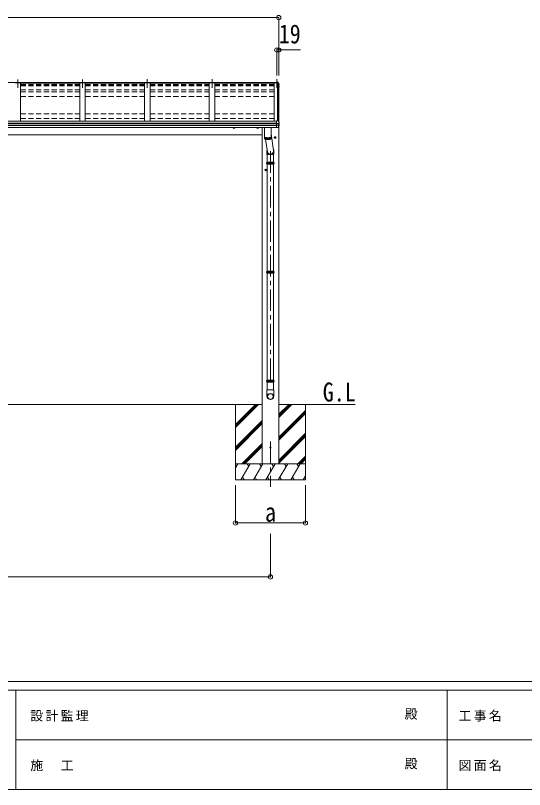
# Model space of a CAD drawing. Units: millimetres at full size, sheet at 1:40; details may follow other scales. Extents: x -11243 to 11243, y -7760 to 7760.
# Drawn here: x -4601 to 119, y -7760 to -584 of the extents above; entities that cross this region are included whole.
import ezdxf
from ezdxf.enums import TextEntityAlignment as Align

# ---------------------------------------------------------------- set-up
doc = ezdxf.new("R2010")
doc.units = ezdxf.units.MM
doc.header["$LTSCALE"] = 40
doc.header["$PDMODE"] = 32
doc.header["$PDSIZE"] = 40
doc.linetypes.add('CHAIN1', pattern=[8, 5, -1, 1, -1])
doc.linetypes.add('DASHED1', pattern=[1.8, 1.2, -0.6])
for name, color, linetype, lineweight in [('0-0_0', 7, 'Continuous', 9), ('0-1_本体', 5, 'CHAIN1', 9), ('0-3_ELV2', 4, 'Continuous', 9), ('0-6_OTH_LINE', 6, 'Continuous', 9), ('0-7_SHAPE', 4, 'Continuous', 9), ('0-9_OUTLINE', 7, 'Continuous', 9), ('F-0_240', 7, 'Continuous', 9)]:
    doc.layers.add(name, color=color, linetype=linetype, lineweight=lineweight)
doc.styles.add('ＭＳ ゴシック', font='')
doc.styles.get('ＭＳ ゴシック').set_extended_font_data('MS Gothic')

msp = doc.modelspace()

# ---------------------------------------------------------------- linework, layer by layer
at = {"layer": '0-0_0'}
for p, q in [((-2314.04, -4189.17), (-8043.04, -4189.17)), ((-2562.04, -4189.17), (-2562.04, -4889.17)), ((-2562.04, -4375.15), (-2376.06, -4189.17)), ((-2562.04, -4389.29), (-2361.92, -4189.17)), ((-2562.04, -4403.43), (-2347.77, -4189.17)), ((-2562.04, -4191.3), (-2559.91, -4189.17)), ((-1452.41, -4189.17), (-2160.04, -4189.17)), ((-2160.04, -4309.8), (-2039.41, -4189.17)), ((-2160.04, -4295.66), (-2053.55, -4189.17)), ((-2160.04, -4281.51), (-2067.69, -4189.17)), ((-1912.04, -4189.17), (-1912.04, -4889.17)), ((-2160.04, -4493.64), (-1912.04, -4245.65)), ((-2160.04, -4507.79), (-1912.04, -4259.79)), ((-2160.04, -4521.93), (-1912.04, -4273.93)), ((-2562.04, -4587.28), (-2314.04, -4339.28)), ((-2562.04, -4601.42), (-2314.04, -4353.42)), ((-2562.04, -4615.56), (-2314.04, -4367.56)), ((-2160.04, -4705.78), (-1912.04, -4457.78)), ((-2160.04, -4719.92), (-1912.04, -4471.92)), ((-2160.04, -4734.06), (-1912.04, -4486.06)), ((-2501.8, -4739.17), (-2314.04, -4551.41)), ((-2487.65, -4739.17), (-2314.04, -4565.55)), ((-2473.51, -4739.17), (-2314.04, -4579.69)), ((-1981.3, -4739.17), (-1912.04, -4669.91)), ((-1967.15, -4739.17), (-1912.04, -4684.05)), ((-1953.01, -4739.17), (-1912.04, -4698.19)), ((-1912.04, -4739.17), (-2562.04, -4739.17)), ((-2562.04, -4779.26), (-2538.89, -4739.17)), ((-2553.89, -4765.15), (-2562.04, -4751.03)), ((-2510.02, -4889.17), (-2423.42, -4739.17)), ((-2438.42, -4765.15), (-2453.42, -4739.17)), ((-2394.55, -4889.17), (-2307.95, -4739.17)), ((-2322.95, -4765.15), (-2337.95, -4739.17)), ((-2279.08, -4889.17), (-2192.48, -4739.17)), ((-2207.48, -4765.15), (-2222.48, -4739.17)), ((-2163.61, -4889.17), (-2077.01, -4739.17)), ((-2092.01, -4765.15), (-2107.01, -4739.17)), ((-2048.14, -4889.17), (-1961.54, -4739.17)), ((-1991.54, -4739.17), (-1976.54, -4765.15)), ((-2495.02, -4863.19), (-2480.02, -4889.17)), ((-2379.55, -4863.19), (-2364.55, -4889.17)), ((-2264.08, -4863.19), (-2249.08, -4889.17)), ((-2148.61, -4863.19), (-2133.61, -4889.17)), ((-2033.14, -4863.19), (-2018.14, -4889.17)), ((-1932.67, -4889.17), (-1912.04, -4853.43)), ((-1917.67, -4863.19), (-1912.04, -4872.95)), ((-2562.04, -4889.17), (-1912.04, -4889.17))]:
    msp.add_line(p, q, dxfattribs=at)
at = {"layer": '0-0_0', "linetype": 'DASHED1'}
msp.add_line((-2160.04, -4739.17), (-2314.04, -4739.17), dxfattribs=at)
at = {"layer": '0-1_本体'}
for p, q in [((-4578.54, -1176.18), (-4578.54, -1255.44)), ((-3978.54, -1176.18), (-3978.54, -1255.44)), ((-3378.54, -1175.79), (-3378.54, -1255.05)), ((-2778.54, -1175.79), (-2778.54, -1255.05)), ((-2178.54, -1175.79), (-2178.54, -1255.05)), ((-2237.04, -1843.26), (-2237.04, -3987.88)), ((-2237.04, -4533.22), (-2237.04, -4954.3))]:
    msp.add_line(p, q, dxfattribs=at)
at = {"layer": '0-3_ELV2'}
for p, q in [((-4553.54, -1207.35), (-4603.54, -1207.35)), ((-4553.54, -1207.35), (-4553.54, -1563.61)), ((-4553.54, -1212.75), (-4003.54, -1212.75)), ((-3953.54, -1207.35), (-4003.54, -1207.35)), ((-4003.54, -1207.35), (-4003.54, -1563.61)), ((-3953.54, -1207.35), (-3953.54, -1563.61)), ((-3953.54, -1212.75), (-3403.54, -1212.75)), ((-3353.54, -1207.35), (-3403.54, -1207.35)), ((-3403.54, -1207.35), (-3403.54, -1563.61)), ((-3353.54, -1207.35), (-3353.54, -1563.61)), ((-3353.54, -1212.75), (-2803.54, -1212.75)), ((-2753.54, -1207.35), (-2803.54, -1207.35)), ((-2803.54, -1207.35), (-2803.54, -1563.61)), ((-2753.54, -1207.35), (-2753.54, -1563.61)), ((-2753.54, -1212.75), (-2203.54, -1212.75)), ((-2166.66, -1207.35), (-2203.54, -1207.35)), ((-2203.54, -1207.35), (-2203.54, -1563.61)), ((-2181.54, -1204.07), (-2181.54, -1201.21)), ((-2181.54, -1201.21), (-2167.38, -1201.98)), ((-2178.54, -1204.07), (-2181.54, -1204.07)), ((-2178.54, -1204.07), (-2178.54, -1207.29)), ((-2178.54, -1207.35), (-2178.54, -1204.07)), ((-2178.54, -1206.31), (-2167.71, -1206.91)), ((-2167.71, -1207.29), (-2178.54, -1207.29)), ((-2172.24, -1561.03), (-2172.24, -1207.35)), ((-2167.71, -1206.91), (-2167.34, -1204.44)), ((-2167.71, -1206.91), (-2167.71, -1207.34)), ((-2167.56, -1207.13), (-2167.34, -1205.64)), ((-2166.36, -1207.19), (-2167.56, -1207.13)), ((-2159.54, -1225.9), (-2166.66, -1207.35)), ((-2166.54, -1207.66), (-2166.54, -1555.66)), ((-2159.54, -1225.9), (-2159.54, -1570.18)), ((-2159.54, -1226.93), (-2158.97, -1226.82)), ((-2159.54, -1227.28), (-2158.97, -1227.17)), ((-2158.12, -1228.53), (-2159.54, -1228.8)), ((-2159.54, -1240.59), (-2158.4, -1240.73)), ((-2159.54, -1244.6), (-2157.71, -1244.95)), ((-2158.68, -1246.29), (-2159.54, -1246.13)), ((-2157.06, -1223.24), (-2157.06, -1227.25)), ((-2156.7, -1241.85), (-2156.7, -1241.91)), ((-2156.66, -1242.18), (-2156.66, -1246.23)), ((-8175.54, -1563.61), (-2181.54, -1563.61)), ((-2181.54, -1624.05), (-2181.54, -1560.58)), ((-2156.96, -1583.97), (-2156.96, -1577.46)), ((-8175.54, -1583.13), (-2181.54, -1583.13)), ((-8175.54, -1584.04), (-2181.54, -1584.04)), ((-8175.54, -1601.27), (-2181.54, -1601.27)), ((-8175.54, -1603.24), (-2181.54, -1603.24)), ((-8175.54, -1621.26), (-2181.54, -1621.26)), ((-2314.04, -1621.26), (-2314.04, -4739.17)), ((-2181.54, -1585.89), (-2166.74, -1585.99)), ((-2181.54, -1599.75), (-2166.74, -1599.54)), ((-2181.54, -1624.05), (-2169.95, -1623.43)), ((-2169.16, -1622.96), (-2169.17, -1622.98)), ((-2165.09, -1585.89), (-2158.71, -1585.1)), ((-2164.54, -1585.83), (-2164.54, -1599.62)), ((-2164.54, -1593.61), (-2157.3, -1595.01)), ((-2160.04, -1608.67), (-2160.04, -4739.17)), ((-2159.54, -1585.21), (-2159.54, -1594.58)), ((-2157.83, -1584.96), (-2157.84, -1584.96)), ((-2157.83, -1584.96), (-2157.77, -1584.95)), ((-2156.49, -1602.52), (-2156.49, -1595.99)), ((-8043.04, -1689.17), (-2314.04, -1689.17))]:
    msp.add_line(p, q, dxfattribs=at)
at = {"layer": '0-3_ELV2', "linetype": 'DASHED1'}
for p, q in [((-4553.54, -1222.87), (-4003.54, -1222.87)), ((-4553.54, -1227.71), (-4003.54, -1227.71)), ((-4553.54, -1229.25), (-4003.54, -1229.25)), ((-4553.54, -1231.21), (-4003.54, -1231.21)), ((-4553.54, -1234.98), (-4003.54, -1234.98)), ((-4553.54, -1272.29), (-4003.54, -1272.29)), ((-3953.54, -1222.87), (-3403.54, -1222.87)), ((-3953.54, -1227.71), (-3403.54, -1227.71)), ((-3953.54, -1229.25), (-3403.54, -1229.25)), ((-3953.54, -1231.21), (-3403.54, -1231.21)), ((-3953.54, -1234.98), (-3403.54, -1234.98)), ((-3953.54, -1272.29), (-3403.54, -1272.29)), ((-3353.54, -1222.87), (-2803.54, -1222.87)), ((-3353.54, -1227.71), (-2803.54, -1227.71)), ((-3353.54, -1229.25), (-2803.54, -1229.25)), ((-3353.54, -1231.21), (-2803.54, -1231.21)), ((-3353.54, -1234.98), (-2803.54, -1234.98)), ((-3353.54, -1272.29), (-2803.54, -1272.29)), ((-2753.54, -1222.87), (-2203.54, -1222.87)), ((-2753.54, -1227.71), (-2203.54, -1227.71)), ((-2753.54, -1229.25), (-2203.54, -1229.25)), ((-2753.54, -1231.21), (-2203.54, -1231.21)), ((-2753.54, -1234.98), (-2203.54, -1234.98)), ((-2753.54, -1272.29), (-2203.54, -1272.29)), ((-4553.54, -1293.44), (-4003.54, -1293.44)), ((-4553.54, -1335.96), (-4003.54, -1335.96)), ((-3953.54, -1293.44), (-3403.54, -1293.44)), ((-3953.54, -1335.96), (-3403.54, -1335.96)), ((-3353.54, -1293.44), (-2803.54, -1293.44)), ((-3353.54, -1335.96), (-2803.54, -1335.96)), ((-2753.54, -1293.44), (-2203.54, -1293.44)), ((-2753.54, -1335.96), (-2203.54, -1335.96)), ((-4553.54, -1496.23), (-4003.54, -1496.23)), ((-3953.54, -1496.23), (-3403.54, -1496.23)), ((-3353.54, -1496.23), (-2803.54, -1496.23)), ((-2753.54, -1496.23), (-2203.54, -1496.23)), ((-4553.54, -1538.74), (-4003.54, -1538.74)), ((-3953.54, -1538.74), (-3403.54, -1538.74)), ((-3353.54, -1538.74), (-2803.54, -1538.74)), ((-2753.54, -1538.74), (-2203.54, -1538.74))]:
    msp.add_line(p, q, dxfattribs=at)
at = {"layer": '0-3_ELV2'}
for points in [[(-8178.54, -1207.35), (-8178.54, -1204.07), (-2178.54, -1204.07)], [(-2181.54, -1203.64), (-2167.34, -1204.44), (-2167.34, -1205.64), (-2166.22, -1205.7)], [(-2167.64, -1207.34), (-2167.56, -1206.78), (-2167.56, -1207.13)], [(-2164.73, -1203.19), (-2160.49, -1213.8), (-2157.14, -1222.74), (-2157.08, -1223.02), (-2157.07, -1223.08)], [(-2164.73, -1206.76), (-2163.74, -1209.25), (-2162.75, -1211.74), (-2161.78, -1214.24), (-2160.83, -1216.75), (-2159.88, -1219.26), (-2158.96, -1221.78), (-2158.04, -1224.3), (-2157.14, -1226.82)], [(-2156.83, -1246.87), (-2158.3, -1249.41), (-2159.54, -1251.54)], [(-2157.07, -1223.08), (-2157.06, -1223.18), (-2157.07, -1223.24)], [(-2156.7, -1241.86), (-2156.67, -1242.04), (-2156.66, -1242.18)], [(-2181.54, -1560.58), (-2167.54, -1561.26), (-2167.54, -1555.61), (-2165.77, -1555.7)], [(-2164.9, -1556.32), (-2163.86, -1558.91), (-2162.84, -1561.49), (-2161.84, -1564.09), (-2160.84, -1566.68), (-2159.87, -1569.29), (-2158.9, -1571.9), (-2157.96, -1574.51), (-2157.02, -1577.13)], [(-2157.02, -1577.13), (-2156.97, -1577.34), (-2156.96, -1577.46)], [(-2574.53, -1628.96), (-2581.03, -1625.21), (-2581.03, -1621.26)], [(-2574.53, -1628.96), (-2568.03, -1625.21), (-2568.03, -1621.26)], [(-2354.54, -1628.96), (-2361.04, -1625.21), (-2361.04, -1621.26)], [(-2354.54, -1628.96), (-2348.04, -1625.21), (-2348.04, -1621.26)], [(-2165.09, -1585.89), (-2165.34, -1585.92), (-2165.49, -1585.94)], [(-2160.31, -1585.19), (-2159.08, -1585.14), (-2157.84, -1584.96)], [(-2193.04, -1723.96), (-2199.54, -1720.21), (-2199.54, -1712.7), (-2193.04, -1708.95)], [(-2193.04, -1723.96), (-2186.54, -1720.21), (-2186.54, -1712.7), (-2193.04, -1708.95)], [(-2280.04, -2023.96), (-2286.54, -2020.21), (-2286.54, -2012.7), (-2280.04, -2008.95)], [(-2280.04, -2023.96), (-2273.54, -2020.21), (-2273.54, -2012.7), (-2280.04, -2008.95)]]:
    msp.add_lwpolyline(points, dxfattribs=at)
for centre, radius in [((-2193.04, -1716.46), 8.5), ((-2193.04, -1716.46), 7.7), ((-2193.04, -1716.46), 6.5), ((-2280.04, -2016.46), 8.5), ((-2280.04, -2016.46), 7.7), ((-2280.04, -2016.46), 6.5), ((-2237.04, -4589.17), 5)]:
    msp.add_circle(centre, radius, dxfattribs=at)
for centre, radius, start, end in [((-2166.96, -1204.56), 2.62, 31.83445, 99.24), ((-2166.38, -1207.49), 0.3, 21.99494, 87.04231), ((-2166.31, -1207.4), 1.7, 22.00225, 87.0423), ((-2628.47, -1393.75), 498.52, 19.56907, 21.95354), ((-2591.3, -997.97), 499.04, 329.90411, 330.14673), ((-2591.3, -998.32), 499.04, 329.90411, 330.14673), ((-2159.03, -1226.53), 0.3, 280.95393, 327.06409), ((-2159.03, -1226.88), 0.299, 280.88931, 19.51522), ((-2158.74, -1246.58), 0.299, 330.19129, 79.12168), ((-2158.41, -1243.06), 2.32, 60.30373, 87.34859), ((-2158.36, -1227.25), 1.3, 280.88938, 19.44863), ((-2157.96, -1242.14), 1.3, 10.02543, 80.23195), ((-2157.96, -1246.23), 1.3, 330.27138, 79.1216), ((-2165.83, -1556.7), 1, 22.05378, 87.04045), ((-2574.53, -1621.46), 8.5, 178.68472, 1.31528), ((-2574.53, -1621.46), 7.7, 178.54804, 1.45196), ((-2574.53, -1621.46), 6.5, 178.27976, 1.72024), ((-2354.54, -1621.46), 8.5, 178.68482, 1.31518), ((-2354.54, -1621.46), 7.7, 178.54815, 1.45185), ((-2354.54, -1621.46), 6.5, 178.27991, 1.72009), ((-2170, -1622.43), 1, 273.10735, 326.38063), ((-2551.44, -1368.82), 459.05, 326.38357, 329.32444), ((-2164.2, -1583.27), 16.37, 265.48312, 268.58725), ((-2157.96, -1583.97), 1, 281.45361, 0), ((-2157.49, -1595.99), 0.998, 0.05121, 79.086), ((-2157.49, -1602.52), 1, 329.32149, 0)]:
    msp.add_arc(centre, radius, start, end, dxfattribs=at)
for centre, major_axis, ratio, start_param, end_param in [((-2165.38, -1578.37), (-9.96, -2.12), 0.734427, 1.2806875, 1.4059912), ((-2165.38, -1607.15), (-9.97, 1.96), 0.736539, 4.8664216, 4.9917253), ((-2165.54, -1599.43), (-1, 0.195), 0.067217, 2.8005545, 3.1546872)]:
    msp.add_ellipse(centre, major_axis=major_axis, ratio=ratio, start_param=start_param, end_param=end_param, dxfattribs=at)
at = {"layer": '0-6_OTH_LINE'}
for p, q in [((-8197.54, -604.07), (-2159.54, -604.07)), ((-2159.54, -604.07), (-2159.54, -1139.54)), ((-2178.54, -904.07), (-2178.54, -1139.54)), ((-2178.54, -904.07), (-2159.54, -904.07)), ((-2159.54, -904.07), (-2159.54, -1139.54)), ((-2159.54, -904.07), (-1959.32, -904.07)), ((-2562.04, -5289.15), (-2562.04, -4939.17)), ((-1912.04, -5289.15), (-1912.04, -4939.17)), ((-2562.04, -5289.15), (-1912.04, -5289.15)), ((-2237.04, -5789.17), (-2237.04, -5389.17)), ((-8120.04, -5789.17), (-2237.04, -5789.17))]:
    msp.add_line(p, q, dxfattribs=at)
for p in [(-2159.54, -604.07), (-2178.54, -904.07), (-2159.54, -904.07), (-2562.04, -5289.15), (-1912.04, -5289.15), (-2237.04, -5789.17)]:
    msp.add_point(p, dxfattribs=at)
at = {"layer": '0-9_OUTLINE'}
for p, q in [((-2293.04, -1621.26), (-2293.04, -1709.37)), ((-2229.04, -1709.37), (-2229.04, -1621.26)), ((-2293.04, -1710.33), (-2293.04, -1725.79)), ((-2292.45, -1727.34), (-2292.45, -1711.89)), ((-2291.22, -1713.07), (-2291.22, -1728.53)), ((-2289.41, -1729.62), (-2289.41, -1714.16)), ((-2287.04, -1715.16), (-2287.04, -1730.61)), ((-2284.17, -1731.51), (-2284.17, -1716.05)), ((-2280.85, -1732.29), (-2280.85, -1716.83)), ((-2277.15, -1717.49), (-2277.15, -1732.94)), ((-2273.14, -1718), (-2273.14, -1733.45)), ((-2268.89, -1718.36), (-2268.89, -1733.81)), ((-2264.5, -1718.56), (-2264.5, -1734.02)), ((-2260.03, -1718.61), (-2260.03, -1734.06)), ((-2255.59, -1718.49), (-2255.59, -1733.94)), ((-2251.26, -1718.21), (-2251.26, -1733.67)), ((-2247.12, -1717.79), (-2247.12, -1733.24)), ((-2243.26, -1717.21), (-2243.26, -1732.67)), ((-2239.74, -1716.51), (-2239.74, -1731.96)), ((-2236.64, -1715.69), (-2236.64, -1731.14)), ((-2234.01, -1714.77), (-2234.01, -1730.22)), ((-2231.92, -1713.76), (-2231.92, -1729.22)), ((-2230.39, -1712.71), (-2230.39, -1728.17)), ((-2229.04, -1682.13), (-2207.39, -1835.36)), ((-2229.04, -1725.79), (-2229.04, -1710.33)), ((-2282.74, -1731.87), (-2265.4, -1847.01)), ((-2270.42, -1842.75), (-2270.42, -1874.34)), ((-2204.43, -1843.17), (-2204.43, -1874.34)), ((-2204.43, -1874.34), (-2270.42, -1874.34)), ((-2267.04, -1874.34), (-2267.04, -1945.21)), ((-2207.04, -1874.34), (-2207.04, -1945.21)), ((-2275.04, -1954.21), (-2199.04, -1954.21)), ((-2269.64, -1947.21), (-2204.44, -1947.21)), ((-2269.64, -1961.21), (-2204.44, -1961.21)), ((-2269.04, -1945.21), (-2205.04, -1945.21)), ((-2269.04, -1945.21), (-2269.04, -1947.21)), ((-2269.04, -1961.21), (-2269.04, -1963.21)), ((-2269.04, -1963.21), (-2205.04, -1963.21)), ((-2267.04, -1963.21), (-2267.04, -2955.18)), ((-2207.04, -1963.21), (-2207.04, -2955.18)), ((-2205.04, -1945.21), (-2205.04, -1947.21)), ((-2205.04, -1961.21), (-2205.04, -1963.21)), ((-2275.04, -2964.18), (-2199.04, -2964.18)), ((-2269.64, -2957.18), (-2204.44, -2957.18)), ((-2269.64, -2971.18), (-2204.44, -2971.18)), ((-2269.04, -2955.18), (-2205.04, -2955.18)), ((-2269.04, -2955.18), (-2269.04, -2957.18)), ((-2269.04, -2971.18), (-2269.04, -2973.18)), ((-2269.04, -2973.18), (-2205.04, -2973.18)), ((-2267.04, -2973.18), (-2267.04, -3965.15)), ((-2207.04, -2973.18), (-2207.04, -3965.15)), ((-2205.04, -2955.18), (-2205.04, -2957.18)), ((-2205.04, -2971.18), (-2205.04, -2973.18)), ((-2275.04, -3974.15), (-2199.04, -3974.15)), ((-2269.64, -3967.15), (-2204.44, -3967.15)), ((-2269.64, -3981.15), (-2204.44, -3981.15)), ((-2269.04, -3965.15), (-2205.04, -3965.15)), ((-2269.04, -3965.15), (-2269.04, -3967.15)), ((-2269.04, -3981.15), (-2269.04, -3983.15)), ((-2269.04, -3983.15), (-2205.04, -3983.15)), ((-2267.04, -3983.15), (-2267.04, -4054.15)), ((-2207.04, -3983.15), (-2207.04, -4054.15)), ((-2205.04, -3965.15), (-2205.04, -3967.15)), ((-2205.04, -3981.15), (-2205.04, -3983.15)), ((-2205.19, -4054.15), (-2268.89, -4054.15)), ((-2268.89, -4054.15), (-2268.89, -4113.43)), ((-2205.19, -4054.15), (-2205.19, -4113.43))]:
    msp.add_line(p, q, dxfattribs=at)
for points in [[(-2293.04, -1709.37), (-2293.03, -1709.51), (-2292.92, -1710.07), (-2292.67, -1710.62), (-2292.27, -1711.17), (-2291.73, -1711.71), (-2291.05, -1712.24), (-2290.23, -1712.76), (-2289.28, -1713.26), (-2288.19, -1713.75), (-2286.99, -1714.21), (-2285.67, -1714.66), (-2284.23, -1715.07), (-2282.69, -1715.47), (-2281.05, -1715.83), (-2279.32, -1716.16), (-2277.5, -1716.47), (-2275.61, -1716.74), (-2273.66, -1716.98), (-2271.64, -1717.18), (-2269.58, -1717.35), (-2267.48, -1717.48), (-2265.35, -1717.57), (-2263.2, -1717.63), (-2261.04, -1717.65)], [(-2292.98, -1709.85), (-2293, -1709.91), (-2293.03, -1710.47), (-2292.92, -1711.03), (-2292.67, -1711.59), (-2292.27, -1712.14), (-2291.73, -1712.68), (-2291.05, -1713.21), (-2290.23, -1713.73), (-2289.28, -1714.23), (-2288.19, -1714.71), (-2286.99, -1715.18), (-2285.67, -1715.62), (-2284.23, -1716.04), (-2282.69, -1716.43), (-2281.05, -1716.8), (-2279.32, -1717.13), (-2277.5, -1717.43), (-2275.61, -1717.71), (-2273.66, -1717.94), (-2271.64, -1718.15), (-2269.58, -1718.31), (-2267.48, -1718.45), (-2265.35, -1718.54), (-2263.2, -1718.6), (-2261.04, -1718.62)], [(-2291.33, -1712.03), (-2290.89, -1712.5), (-2290.25, -1713.02), (-2289.47, -1713.53), (-2288.56, -1714.02), (-2287.52, -1714.5), (-2286.36, -1714.96), (-2285.08, -1715.4), (-2283.69, -1715.81), (-2282.2, -1716.2), (-2280.6, -1716.56), (-2278.91, -1716.89), (-2277.14, -1717.19), (-2275.3, -1717.46), (-2273.39, -1717.69), (-2271.42, -1717.89), (-2269.4, -1718.06), (-2267.34, -1718.19), (-2265.26, -1718.28), (-2263.15, -1718.34), (-2261.04, -1718.36)], [(-2261.04, -1717.65), (-2258.88, -1717.63), (-2256.73, -1717.57), (-2254.6, -1717.48), (-2252.49, -1717.35), (-2250.43, -1717.18), (-2248.42, -1716.98), (-2246.46, -1716.74), (-2244.57, -1716.47), (-2242.76, -1716.16), (-2241.03, -1715.83), (-2239.39, -1715.47), (-2237.84, -1715.07), (-2236.41, -1714.66), (-2235.09, -1714.21), (-2233.88, -1713.75), (-2232.8, -1713.26), (-2231.85, -1712.76), (-2231.03, -1712.24), (-2230.35, -1711.71), (-2229.81, -1711.17), (-2229.41, -1710.62), (-2229.15, -1710.07), (-2229.04, -1709.51), (-2229.04, -1709.37)], [(-2261.04, -1718.62), (-2258.88, -1718.6), (-2256.73, -1718.54), (-2254.6, -1718.45), (-2252.49, -1718.31), (-2250.43, -1718.15), (-2248.42, -1717.94), (-2246.46, -1717.71), (-2244.57, -1717.43), (-2242.76, -1717.13), (-2241.03, -1716.8), (-2239.39, -1716.43), (-2237.84, -1716.04), (-2236.41, -1715.62), (-2235.09, -1715.18), (-2233.88, -1714.71), (-2232.8, -1714.23), (-2231.85, -1713.73), (-2231.03, -1713.21), (-2230.35, -1712.68), (-2229.81, -1712.14), (-2229.41, -1711.59), (-2229.15, -1711.03), (-2229.04, -1710.47), (-2229.08, -1709.91), (-2229.09, -1709.85)], [(-2261.04, -1718.36), (-2258.92, -1718.34), (-2256.82, -1718.28), (-2254.73, -1718.19), (-2252.67, -1718.06), (-2250.66, -1717.89), (-2248.69, -1717.69), (-2246.78, -1717.46), (-2244.93, -1717.19), (-2243.16, -1716.89), (-2241.47, -1716.56), (-2239.88, -1716.2), (-2238.38, -1715.81), (-2236.99, -1715.4), (-2235.71, -1714.96), (-2234.55, -1714.5), (-2233.51, -1714.02), (-2232.6, -1713.53), (-2231.83, -1713.02), (-2231.19, -1712.5), (-2230.74, -1712.03)], [(-2293.04, -1725.79), (-2293.03, -1725.93), (-2292.92, -1726.49), (-2292.67, -1727.04), (-2292.27, -1727.59), (-2291.73, -1728.13), (-2291.05, -1728.66), (-2290.23, -1729.18), (-2289.28, -1729.68), (-2288.19, -1730.17), (-2286.99, -1730.63), (-2285.67, -1731.08), (-2284.23, -1731.49), (-2282.69, -1731.89), (-2281.05, -1732.25), (-2279.32, -1732.59), (-2277.5, -1732.89), (-2275.61, -1733.16), (-2273.66, -1733.4), (-2271.64, -1733.6), (-2269.58, -1733.77), (-2267.48, -1733.9), (-2265.35, -1733.99), (-2263.2, -1734.05), (-2261.04, -1734.07)], [(-2261.04, -1734.07), (-2258.88, -1734.05), (-2256.73, -1733.99), (-2254.6, -1733.9), (-2252.49, -1733.77), (-2250.43, -1733.6), (-2248.42, -1733.4), (-2246.46, -1733.16), (-2244.57, -1732.89), (-2242.76, -1732.59), (-2241.03, -1732.25), (-2239.39, -1731.89), (-2237.84, -1731.49), (-2236.41, -1731.08), (-2235.09, -1730.63), (-2233.88, -1730.17), (-2232.8, -1729.68), (-2231.85, -1729.18), (-2231.03, -1728.66), (-2230.35, -1728.13), (-2229.81, -1727.59), (-2229.41, -1727.04), (-2229.15, -1726.49), (-2229.04, -1725.93), (-2229.04, -1725.79)]]:
    msp.add_lwpolyline(points, dxfattribs=at)
for centre, radius, start, end in [((-2242.79, -1954.21), 27.75, 165.38919, 194.61079), ((-2231.29, -1954.21), 27.75, 0, 14.61083), ((-2231.29, -1954.21), 27.75, 345.38917, 0), ((-2242.79, -2964.18), 27.75, 165.38919, 194.61079), ((-2231.29, -2964.18), 27.75, 0, 14.61083), ((-2231.29, -2964.18), 27.75, 345.38917, 0), ((-2242.79, -3974.15), 27.75, 165.38919, 194.61079), ((-2231.29, -3974.15), 27.75, 0, 14.61083), ((-2231.29, -3974.15), 27.75, 345.38917, 0), ((-2237.89, -4113.43), 31, 180, 270), ((-2236.19, -4113.43), 31, 270, 0)]:
    msp.add_arc(centre, radius, start, end, dxfattribs=at)
for centre, major_axis, ratio, start_param, end_param in [((-2237.43, -1839.66), (-33, -3.09), 0.972144, 5.8034438, 9.8593375), ((-2237.36, -1839.65), (-2.75, 29.4), 0.995638, 1.5707963, 4.7150999)]:
    msp.add_ellipse(centre, major_axis=major_axis, ratio=ratio, start_param=start_param, end_param=end_param, dxfattribs=at)
for major_axis in [(-28.29, 0), (-25.83, 0)]:
    msp.add_ellipse((-2237.04, -4116.24), major_axis=major_axis, ratio=0.996195, dxfattribs=at)
at = {"layer": 'F-0_240', "color": 5}
for p, q in [((-11242.74, -6760), (10677.26, -6760)), ((-11242.74, -6840), (7121.58, -6840)), ((-4598.42, -6840), (-4598.42, -7760)), ((-598.42, -6840), (-598.42, -7760)), ((-4598.42, -7300), (3601.58, -7300)), ((-11242.74, -7760), (10677.26, -7760))]:
    msp.add_line(p, q, dxfattribs=at)

# ---------------------------------------------------------------- texts
at = {"layer": '0-6_OTH_LINE', "color": 7, "style": 'ＭＳ ゴシック', "width": 0.85}
for s, p in [('19', (-2159.64, -895.66)), ('a', (-2287.04, -5329.15))]:
    msp.add_text(s, height=176, dxfattribs=at).set_placement(p, align=Align.BOTTOM_LEFT)
at = {"layer": '0-7_SHAPE', "color": 7, "style": 'ＭＳ ゴシック', "width": 0.85}
msp.add_text('G.L', height=176, dxfattribs=at).set_placement((-1751.43, -4215.45), align=Align.BOTTOM_LEFT)
at = {"layer": 'F-0_240', "style": 'ＭＳ ゴシック'}
for p in [(-992.7, -7130), (-992.7, -7590)]:
    msp.add_text('殿', height=87.98, dxfattribs=at).set_placement(p, align=Align.BOTTOM_LEFT)
at = {"layer": 'F-0_240', "char_height": 87.98, "attachment_point": 7, "style": 'ＭＳ ゴシック'}
for s, insert in [('\\T1.17;設計監理', (-4463.32, -7130)), ('\\T1.17;工事名', (-492.95, -7130)), ('\\T1.17;施\u3000工', (-4463.32, -7590)), ('\\T1.17;図面名', (-492.95, -7590))]:
    msp.add_mtext(s, dxfattribs=dict(at, insert=insert))

doc.saveas('drawing.dxf')
